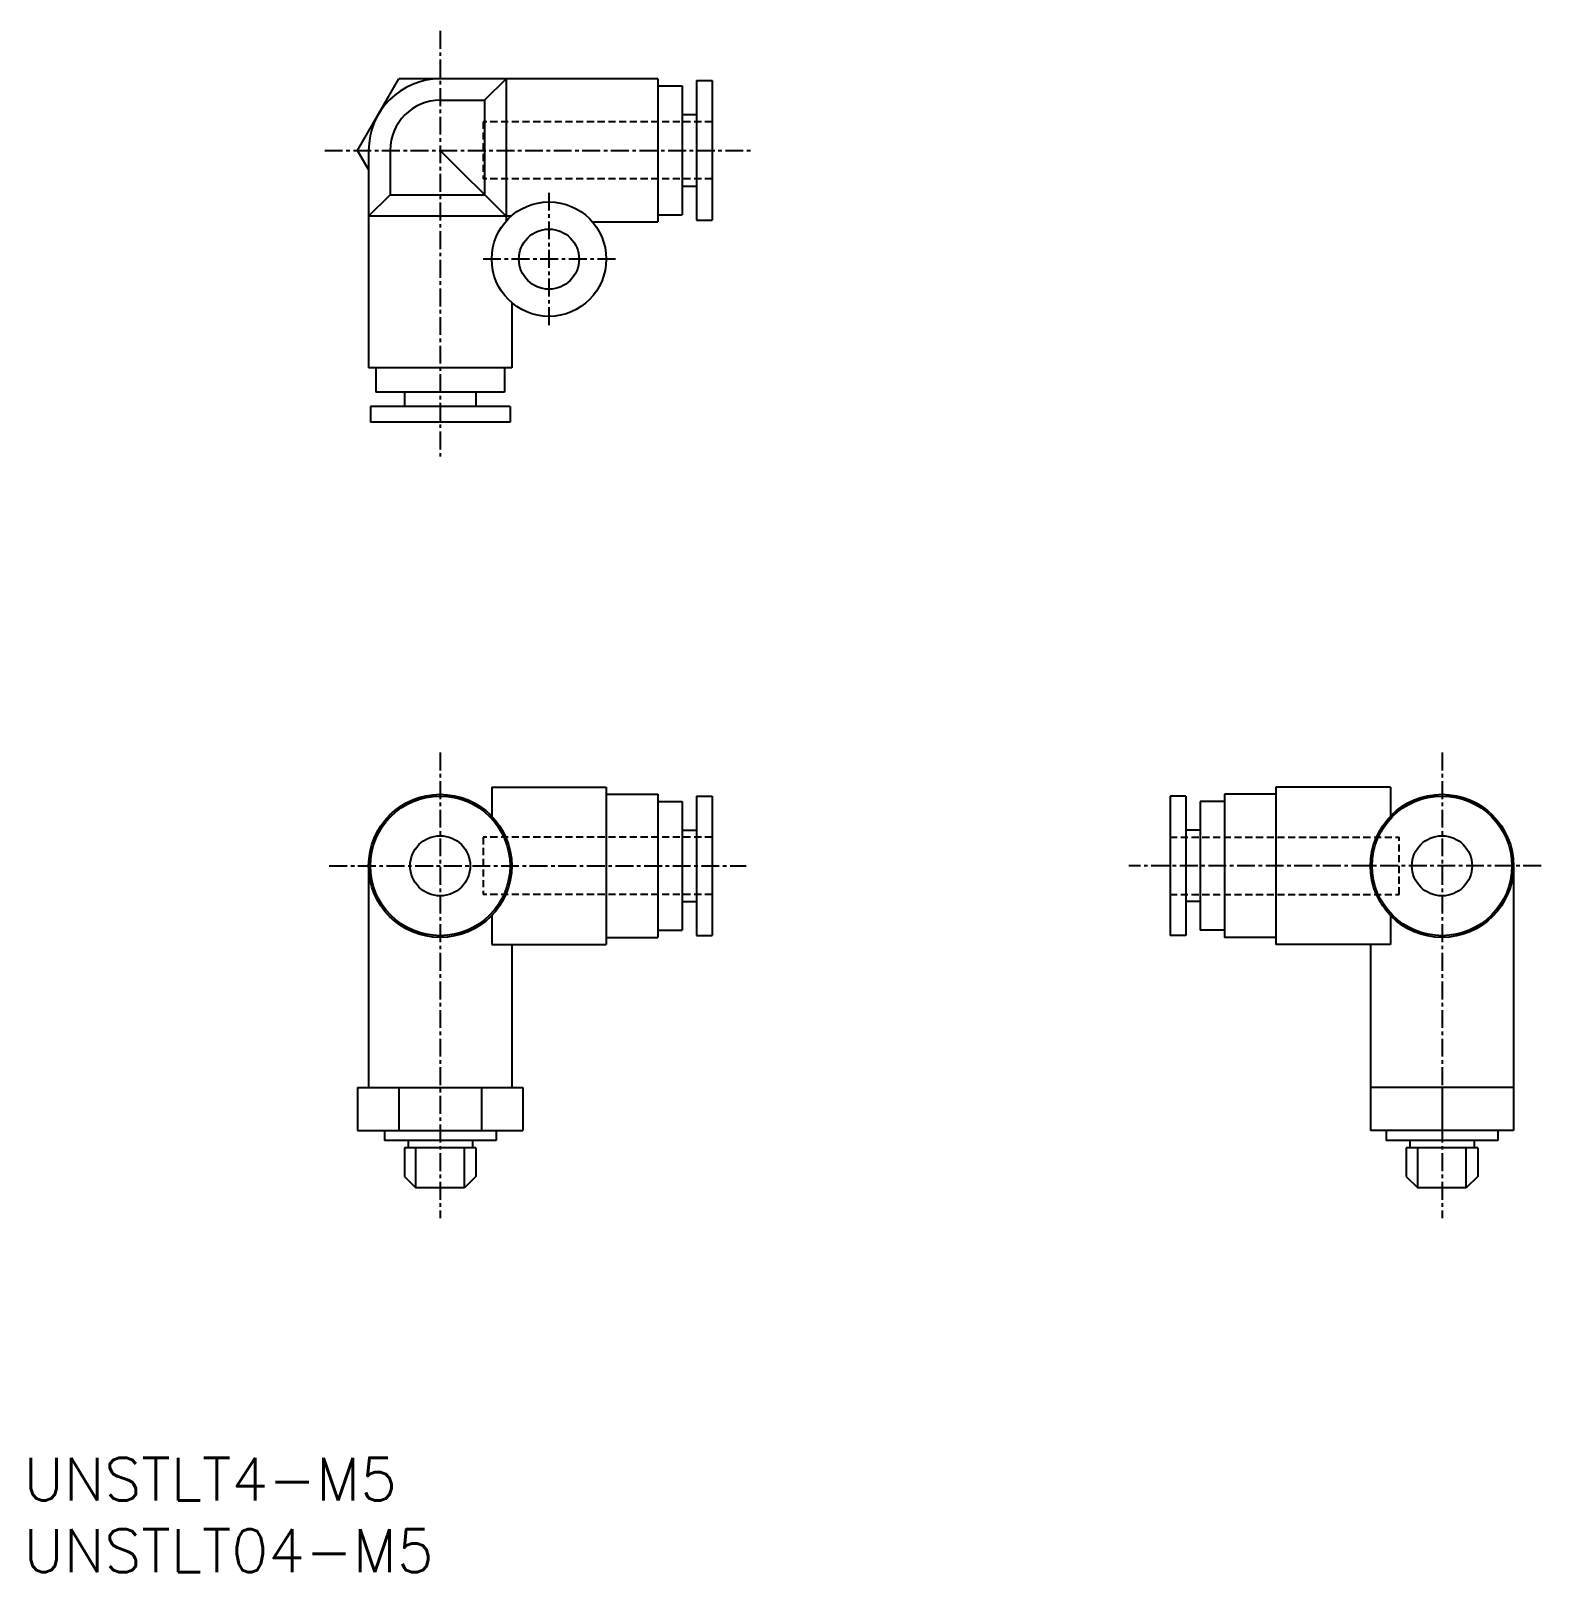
# Model space of a CAD drawing. Extents: x 1 to 106, y 0 to 108.
import ezdxf

# ---------------------------------------------------------------- set-up
doc = ezdxf.new("R2010")
doc.units = 0
doc.linetypes.add('CENTER', pattern=[2, 1.25, -0.25, 0.25, -0.25])
doc.linetypes.add('DASHED', pattern=[0.75, 0.5, -0.25])
doc.layers.get('0').update_dxf_attribs({"linetype": 'CONTINUOUS'})
doc.layers.add('CENTER', color=1, linetype='CENTER')
doc.styles.get("Standard").update_dxf_attribs({"font": 'txt.shx'})

# ---------------------------------------------------------------- blocks, each defined once
blk = doc.blocks.new('*U8')
at = {"color": 7, "linetype": 'CONTINUOUS'}
blk.add_text('UNSTLT04-M5', height=3, dxfattribs=at).set_placement((0, 0))
blk = doc.blocks.new('*U9')
at = {"color": 7, "linetype": 'CONTINUOUS'}
blk.add_text('UNSTLT4-M5', height=3, dxfattribs=at).set_placement((0, 5))

msp = doc.modelspace()

# ---------------------------------------------------------------- linework, layer by layer
at = {"color": 7, "linetype": 'CONTINUOUS'}
for p, q in [((23.35, 99.36), (26.24, 104.36)), ((44.32, 104.36), (26.24, 104.36)), ((33.72, 104.36), (32.22, 102.86)), ((33.72, 104.36), (33.72, 94.41)), ((44.32, 104.36), (44.32, 94.36)), ((44.32, 103.86), (46.02, 103.86)), ((46.02, 103.86), (46.02, 94.86)), ((47.02, 104.24), (47.02, 94.49)), ((47.02, 104.24), (48.12, 104.24)), ((48.12, 104.24), (48.12, 94.49)), ((29.12, 102.86), (32.22, 102.86)), ((32.22, 102.86), (32.22, 96.26)), ((46.02, 101.86), (47.02, 101.86)), ((24.12, 98.02), (23.35, 99.36)), ((24.12, 99.36), (24.12, 84.16)), ((25.62, 99.36), (25.62, 96.26)), ((29.12, 99.36), (33.72, 94.76)), ((24.12, 94.76), (25.62, 96.26)), ((25.62, 96.26), (32.22, 96.26)), ((46.02, 96.86), (47.02, 96.86)), ((44.32, 94.86), (46.02, 94.86)), ((34.08, 94.76), (24.12, 94.76)), ((39.76, 94.36), (44.32, 94.36)), ((47.02, 94.49), (48.12, 94.49)), ((34.12, 88.72), (34.12, 84.16)), ((34.12, 84.16), (24.12, 84.16)), ((24.62, 84.16), (24.62, 82.46)), ((33.62, 84.16), (33.62, 82.46)), ((33.62, 82.46), (24.62, 82.46)), ((26.62, 82.46), (26.62, 81.46)), ((31.62, 82.46), (31.62, 81.46)), ((24.25, 81.46), (24.25, 80.36)), ((34, 81.46), (24.25, 81.46)), ((34, 81.46), (34, 80.36)), ((34, 80.36), (24.25, 80.36)), ((32.72, 54.86), (32.72, 52.83)), ((32.72, 54.86), (40.72, 54.86)), ((40.72, 54.86), (40.72, 43.86)), ((40.72, 54.36), (44.32, 54.36)), ((44.32, 54.36), (44.32, 44.36)), ((44.32, 53.86), (46.02, 53.86)), ((46.02, 53.86), (46.02, 44.86)), ((47.02, 54.24), (47.02, 44.49)), ((47.02, 54.24), (48.12, 54.24)), ((48.12, 54.24), (48.12, 44.49)), ((81.22, 54.24), (80.12, 54.24)), ((80.12, 54.24), (80.12, 44.49)), ((81.22, 54.24), (81.22, 44.49)), ((83.92, 53.86), (82.22, 53.86)), ((82.22, 53.86), (82.22, 44.86)), ((87.52, 54.36), (83.92, 54.36)), ((83.92, 54.36), (83.92, 44.36)), ((87.52, 54.86), (87.52, 43.86)), ((95.52, 54.86), (87.52, 54.86)), ((95.52, 54.86), (95.52, 52.83)), ((32.69, 52.86), (32.72, 52.86)), ((95.55, 52.86), (95.52, 52.86)), ((46.02, 51.86), (47.02, 51.86)), ((82.22, 51.86), (81.22, 51.86)), ((24.12, 49.36), (24.12, 33.86)), ((104.12, 49.36), (104.12, 33.86)), ((46.02, 46.86), (47.02, 46.86)), ((82.22, 46.86), (81.22, 46.86)), ((32.72, 45.89), (32.72, 43.86)), ((95.52, 45.89), (95.52, 43.86)), ((40.72, 44.36), (44.32, 44.36)), ((44.32, 44.86), (46.02, 44.86)), ((47.02, 44.49), (48.12, 44.49)), ((81.22, 44.49), (80.12, 44.49)), ((83.92, 44.86), (82.22, 44.86)), ((87.52, 44.36), (83.92, 44.36)), ((32.72, 43.86), (40.72, 43.86)), ((34.12, 43.86), (34.12, 33.86)), ((95.52, 43.86), (87.52, 43.86)), ((94.12, 43.86), (94.12, 33.86)), ((23.35, 33.86), (34.9, 33.86)), ((23.35, 33.86), (23.35, 30.86)), ((26.24, 33.86), (26.24, 30.86)), ((32.01, 33.86), (32.01, 30.86)), ((34.9, 33.86), (34.9, 30.86)), ((94.12, 33.86), (94.12, 30.86)), ((104.12, 33.86), (94.12, 33.86)), ((99.12, 33.86), (99.12, 30.86)), ((104.12, 33.86), (104.12, 30.86)), ((23.35, 30.86), (34.9, 30.86)), ((25.22, 30.86), (25.22, 30.16)), ((33.02, 30.16), (25.22, 30.16)), ((26.87, 30.16), (26.87, 29.66)), ((31.37, 30.16), (31.37, 29.66)), ((33.02, 30.86), (33.02, 30.16)), ((104.12, 30.86), (94.12, 30.86)), ((95.22, 30.86), (95.22, 30.16)), ((103.02, 30.16), (95.22, 30.16)), ((96.87, 30.16), (96.87, 29.66)), ((101.37, 30.16), (101.37, 29.66)), ((103.02, 30.86), (103.02, 30.16)), ((26.62, 29.66), (26.62, 27.66)), ((31.62, 29.66), (26.62, 29.66)), ((27.42, 26.86), (27.42, 29.66)), ((30.82, 26.86), (30.82, 29.66)), ((31.62, 29.66), (31.62, 27.66)), ((96.62, 29.66), (96.62, 27.66)), ((101.62, 29.66), (96.62, 29.66)), ((97.42, 26.86), (97.42, 29.66)), ((100.82, 26.86), (100.82, 29.66)), ((101.62, 29.66), (101.62, 27.66)), ((26.62, 27.66), (27.42, 26.86)), ((31.62, 27.66), (30.82, 26.86)), ((96.62, 27.66), (97.42, 26.86)), ((101.62, 27.66), (100.82, 26.86)), ((30.82, 26.86), (27.42, 26.86)), ((100.82, 26.86), (97.42, 26.86))]:
    msp.add_line(p, q, dxfattribs=at)
at = {"color": 3, "linetype": 'DASHED'}
for p, q in [((48.12, 101.36), (32.12, 101.36)), ((32.12, 101.36), (32.12, 97.36)), ((48.12, 97.36), (32.12, 97.36)), ((48.12, 51.36), (32.12, 51.36)), ((32.12, 51.36), (32.12, 47.36)), ((80.12, 51.36), (96.12, 51.36)), ((96.12, 47.36), (96.12, 51.36)), ((48.12, 47.36), (32.12, 47.36)), ((80.12, 47.36), (96.12, 47.36))]:
    msp.add_line(p, q, dxfattribs=at)
at = {"color": 7, "linetype": 'CONTINUOUS'}
for centre, radius in [((36.72, 91.76), 4), ((36.72, 91.76), 2.1), ((29.12, 49.36), 5), ((29.12, 49.36), 4.88), ((99.12, 49.36), 5), ((99.12, 49.36), 4.88), ((29.12, 49.36), 2.1), ((99.12, 49.36), 2.1)]:
    msp.add_circle(centre, radius, dxfattribs=at)
for radius in [5, 3.5]:
    msp.add_arc((29.12, 99.36), radius, 90, 180, dxfattribs=at)
at = {"layer": 'CENTER', "color": 1, "linetype": 'CENTER'}
for p, q in [((29.12, 107.71), (29.12, 77.95)), ((21.05, 99.36), (50.82, 99.36)), ((36.72, 96.4), (36.72, 87.12)), ((41.36, 91.76), (32.08, 91.76)), ((29.12, 57.28), (29.12, 24.74)), ((99.12, 57.28), (99.12, 24.74)), ((21.37, 49.36), (50.5, 49.36)), ((106.05, 49.36), (77.23, 49.36))]:
    msp.add_line(p, q, dxfattribs=at)

# ---------------------------------------------------------------- block references
at = {"color": 7, "linetype": 'CONTINUOUS'}
for name in ['*U9', '*U8']:
    msp.add_blockref(name, (0, 0), dxfattribs=at)

doc.saveas('drawing.dxf')
